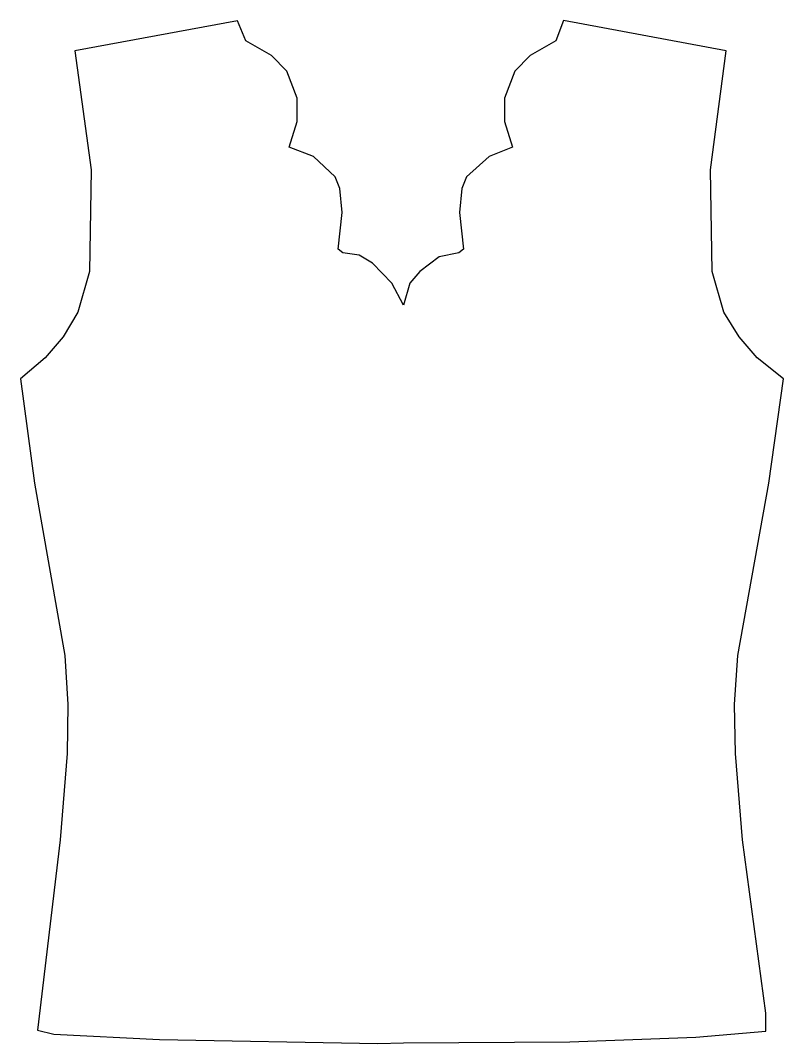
# Model space of a CAD drawing. Header units: metres. Extents: x 6.3 to 50.2, y -66.9 to -8.1.
import ezdxf

# ---------------------------------------------------------------- set-up
doc = ezdxf.new("R2010")
doc.units = ezdxf.units.M

msp = doc.modelspace()

# ---------------------------------------------------------------- linework, layer by layer
msp.add_lwpolyline([(9.464, -9.866), (10.402, -16.696), (10.312, -22.545), (9.643, -24.866), (8.795, -26.295), (7.768, -27.5), (6.339, -28.705), (7.143, -34.688), (8.884, -44.598), (9.062, -47.411), (9.018, -50.223), (8.616, -55.179), (7.321, -66.116), (8.259, -66.339), (14.33, -66.652), (26.875, -66.875), (28.348, -66.83), (37.902, -66.786), (45.134, -66.518), (49.152, -66.161), (49.152, -65.134), (47.812, -55.179), (47.411, -50.223), (47.366, -47.411), (47.545, -44.598), (49.33, -34.688), (50.179, -28.705), (48.661, -27.5), (47.634, -26.295), (46.741, -24.866), (46.071, -22.545), (45.982, -16.696), (46.875, -9.866), (37.537, -8.121), (37.098, -9.286), (35.625, -10.134), (34.732, -11.027), (34.152, -12.589), (34.152, -13.929), (34.598, -15.402), (33.259, -15.938), (31.964, -17.098), (31.696, -17.768), (31.562, -19.152), (31.786, -21.25), (31.518, -21.473), (30.402, -21.696), (29.286, -22.545), (28.705, -23.214), (28.348, -24.464), (27.679, -23.214), (26.562, -22.054), (25.804, -21.607), (24.866, -21.473), (24.598, -21.25), (24.821, -19.152), (24.688, -17.768), (24.42, -17.098), (23.17, -15.938), (21.786, -15.402), (22.232, -13.929), (22.232, -12.589), (21.652, -11.027), (20.759, -10.134), (19.286, -9.286), (18.805, -8.136)], close=True)

doc.saveas('drawing.dxf')
